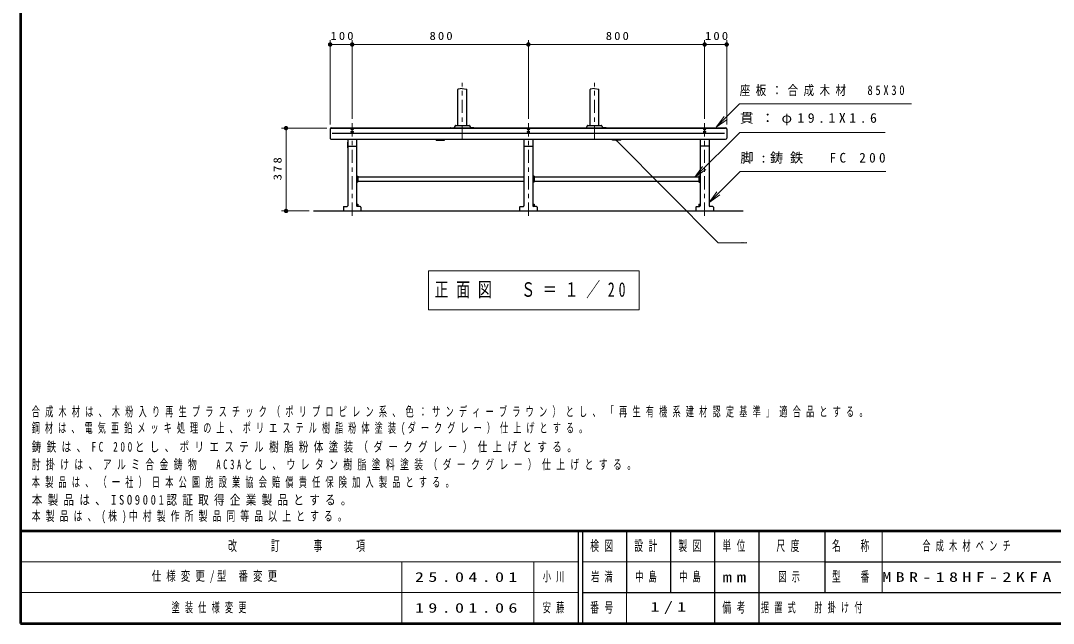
# Model space of a CAD drawing. Units: millimetres on the paper, scale 1:20. Extents: x -365 to 12, y -47 to 257.
# Drawn here: x -365 to -130.6, y 0 to 136.8 of the extents above; entities that cross this region are included whole.
import ezdxf

# ---------------------------------------------------------------- set-up
doc = ezdxf.new("R2010")
doc.units = ezdxf.units.MM
doc.linetypes.add('USER2', pattern=[6, 3, -1, 1, -1])
doc.layers.add('LY_1', color=7, linetype='Continuous', lineweight=25)
doc.layers.add('LY_2', color=7, linetype='Continuous', lineweight=13)
doc.styles.add('ＭＳ ゴシック', font='')
doc.styles.get('ＭＳ ゴシック').set_extended_font_data('MS Gothic')

# ---------------------------------------------------------------- blocks, each defined once
blk = doc.blocks.new('filled_dot')
at = {"color": 0, "linetype": 'Continuous', "lineweight": -2, "const_width": 1.25}
blk.add_lwpolyline([(-0.625, 0, 1), (0.625, 0, 1)], format="xyb", close=True, dxfattribs=at)

msp = doc.modelspace()

# ---------------------------------------------------------------- linework, layer by layer
at = {"layer": 'LY_1', "lineweight": 13}
for p, q in [((-294.767, 113.25), (-294.767, 132.389)), ((-294.767, 131.389), (-289.767, 131.389)), ((-289.767, 114.5), (-289.767, 132.389)), ((-289.767, 131.389), (-249.767, 131.389)), ((-249.767, 114.5), (-249.767, 132.389)), ((-249.767, 131.389), (-209.767, 131.389)), ((-209.767, 114.5), (-209.767, 132.389)), ((-209.767, 131.389), (-204.767, 131.389)), ((-204.767, 113.25), (-204.767, 132.389)), ((-207.132, 112.586), (-205.364, 115.06)), ((-207.132, 112.586), (-205.011, 114.707)), ((-204.657, 114.353), (-207.132, 112.586)), ((-295.517, 112.399), (-305.767, 112.399)), ((-304.767, 93.603), (-304.767, 112.399)), ((-211.99, 101.243), (-210.223, 103.718)), ((-211.99, 101.243), (-209.869, 103.364)), ((-209.516, 103.011), (-211.99, 101.243)), ((-208.767, 95.493), (-207, 97.967)), ((-208.767, 95.493), (-206.646, 97.614)), ((-206.292, 97.26), (-208.767, 95.493)), ((-299.517, 93.603), (-305.767, 93.603)), ((-272.452, 79.983), (-272.452, 71.183)), ((-224.652, 79.983), (-272.452, 79.983)), ((-224.652, 71.183), (-224.652, 79.983)), ((-272.452, 71.183), (-224.652, 71.183))]:
    msp.add_line(p, q, dxfattribs=at)
at = {"layer": 'LY_1', "linetype": 'USER2', "lineweight": 13}
for p, q in [((-264.767, 109.846), (-264.767, 122.7)), ((-234.767, 109.846), (-234.767, 122.7)), ((-289.767, 113.5), (-289.767, 92.103)), ((-249.767, 113.5), (-249.767, 92.103)), ((-209.767, 113.5), (-209.767, 92.103))]:
    msp.add_line(p, q, dxfattribs=at)
at = {"layer": 'LY_1'}
for p, q in [((-265.767, 113.001), (-265.767, 121.196)), ((-264.767, 121.389), (-265.725, 121.245)), ((-264.767, 121.389), (-263.81, 121.245)), ((-263.767, 113.001), (-263.767, 121.196)), ((-235.767, 113.001), (-235.767, 121.196)), ((-234.767, 121.389), (-235.725, 121.245)), ((-234.767, 121.389), (-233.81, 121.245)), ((-233.767, 113.001), (-233.767, 121.196)), ((-267.41, 112.501), (-266.616, 112.501)), ((-266.407, 112.941), (-266.593, 112.516)), ((-266.315, 113.001), (-264.767, 113.001)), ((-264.767, 113.001), (-263.22, 113.001)), ((-263.128, 112.941), (-262.942, 112.516)), ((-262.124, 112.501), (-262.919, 112.501)), ((-237.41, 112.501), (-236.616, 112.501)), ((-236.407, 112.941), (-236.593, 112.516)), ((-236.315, 113.001), (-234.767, 113.001)), ((-234.767, 113.001), (-233.22, 113.001)), ((-233.128, 112.941), (-232.942, 112.516)), ((-232.124, 112.501), (-232.919, 112.501)), ((-294.267, 111.259), (-205.267, 111.259)), ((-270.717, 109.64), (-270.717, 109.865)), ((-270.717, 109.64), (-268.817, 109.64)), ((-268.817, 109.64), (-268.817, 109.865)), ((-230.717, 109.64), (-230.717, 109.865)), ((-228.817, 109.64), (-230.717, 109.64)), ((-229.85, 109.641), (-229.745, 109.535)), ((-229.85, 109.641), (-229.727, 109.553)), ((-229.762, 109.517), (-229.85, 109.641)), ((-228.817, 109.64), (-228.817, 109.865)), ((-288.767, 95.178), (-288.469, 95.178)), ((-288.469, 95.178), (-288.469, 94.631)), ((-248.767, 95.178), (-248.469, 95.178)), ((-248.469, 95.178), (-248.469, 94.631)), ((-211.066, 95.178), (-210.767, 95.178)), ((-211.066, 95.178), (-211.066, 94.631))]:
    msp.add_line(p, q, dxfattribs=at)
at = {"layer": 'LY_1', "color": 4}
for p, q in [((-294.517, 112.5), (-205.017, 112.5)), ((-294.767, 112.25), (-294.767, 110.115)), ((-294.517, 112.399), (-205.017, 112.399)), ((-204.767, 112.25), (-204.767, 110.115)), ((-294.517, 109.865), (-205.017, 109.865)), ((-290.817, 109.228), (-290.767, 109.253)), ((-290.817, 109.228), (-290.817, 107.978)), ((-290.817, 107.978), (-290.767, 107.953)), ((-290.767, 109.865), (-290.767, 94.787)), ((-290.692, 108.278), (-288.842, 108.278)), ((-288.767, 109.865), (-288.767, 94.787)), ((-250.817, 109.228), (-250.767, 109.253)), ((-250.817, 109.228), (-250.817, 107.978)), ((-250.817, 107.978), (-250.767, 107.953)), ((-250.767, 109.865), (-250.767, 94.787)), ((-250.692, 108.278), (-248.842, 108.278)), ((-248.767, 109.865), (-248.767, 94.787)), ((-210.767, 109.865), (-210.767, 94.787)), ((-208.842, 108.278), (-210.692, 108.278)), ((-208.767, 109.865), (-208.767, 94.787)), ((-208.717, 109.228), (-208.767, 109.253)), ((-208.717, 107.978), (-208.767, 107.953)), ((-208.717, 109.228), (-208.717, 107.978)), ((-288.767, 101.56), (-288.512, 101.533)), ((-288.467, 101.483), (-288.467, 100.223)), ((-288.467, 101.331), (-250.767, 101.331)), ((-248.767, 101.56), (-248.512, 101.533)), ((-248.467, 101.483), (-248.467, 100.223)), ((-248.467, 101.331), (-211.067, 101.331)), ((-211.067, 101.483), (-211.067, 100.223)), ((-210.767, 101.56), (-211.023, 101.533)), ((-288.512, 100.173), (-288.767, 100.147)), ((-288.467, 100.376), (-250.767, 100.376)), ((-248.512, 100.173), (-248.767, 100.147)), ((-248.467, 100.376), (-211.067, 100.376)), ((-211.023, 100.173), (-210.767, 100.147)), ((-291.767, 94.459), (-291.767, 93.603)), ((-291.623, 94.609), (-290.911, 94.637)), ((-287.911, 94.609), (-288.623, 94.637)), ((-287.767, 94.459), (-287.767, 93.603)), ((-251.767, 94.459), (-251.767, 93.603)), ((-251.623, 94.609), (-250.911, 94.637)), ((-247.911, 94.609), (-248.623, 94.637)), ((-247.767, 94.459), (-247.767, 93.603)), ((-211.767, 94.459), (-211.767, 93.603)), ((-211.623, 94.609), (-210.911, 94.637)), ((-207.911, 94.609), (-208.623, 94.637)), ((-207.767, 94.459), (-207.767, 93.603)), ((-298.517, 93.603), (-201.017, 93.603))]:
    msp.add_line(p, q, dxfattribs=at)
at = {"layer": 'LY_1', "lineweight": 13}
for points in [[(-207.132, 112.586), (-201.829, 117.889), (-162.808, 117.889)], [(-211.99, 101.243), (-201.808, 111.425), (-168.763, 111.425)], [(-229.85, 109.641), (-206.716, 86.403), (-200.196, 86.403)], [(-208.767, 95.493), (-201.696, 102.564), (-168.659, 102.564)]]:
    msp.add_lwpolyline(points, dxfattribs=at)
at = {"layer": 'LY_1', "color": 4}
for points in [[(-289.467, 112.227), (-289.469, 112.235), (-289.472, 112.243), (-289.478, 112.25), (-289.485, 112.258), (-289.495, 112.265), (-289.508, 112.272), (-289.522, 112.278), (-289.538, 112.284), (-289.555, 112.29), (-289.575, 112.295), (-289.595, 112.3), (-289.617, 112.304), (-289.641, 112.308), (-289.665, 112.311), (-289.69, 112.313), (-289.715, 112.315), (-289.741, 112.316), (-289.767, 112.316), (-289.794, 112.316), (-289.819, 112.315), (-289.845, 112.313), (-289.87, 112.311), (-289.894, 112.308), (-289.917, 112.304), (-289.939, 112.3), (-289.96, 112.295), (-289.979, 112.29), (-289.997, 112.284), (-290.013, 112.278), (-290.027, 112.272), (-290.039, 112.265), (-290.049, 112.258), (-290.057, 112.25), (-290.063, 112.243), (-290.066, 112.235), (-290.067, 112.227), (-290.066, 112.219), (-290.063, 112.211), (-290.057, 112.204), (-290.049, 112.196), (-290.039, 112.189), (-290.027, 112.182), (-290.013, 112.176), (-289.997, 112.17), (-289.979, 112.164), (-289.96, 112.159), (-289.939, 112.154), (-289.917, 112.15), (-289.894, 112.146), (-289.87, 112.143), (-289.845, 112.141), (-289.819, 112.139), (-289.794, 112.138), (-289.767, 112.138), (-289.741, 112.138), (-289.715, 112.139), (-289.69, 112.141), (-289.665, 112.143), (-289.641, 112.146), (-289.617, 112.15), (-289.595, 112.154), (-289.575, 112.159), (-289.555, 112.164), (-289.538, 112.17), (-289.522, 112.176), (-289.508, 112.182), (-289.495, 112.189), (-289.485, 112.196), (-289.478, 112.204), (-289.472, 112.211), (-289.469, 112.219)], [(-289.467, 111.557), (-289.469, 111.565), (-289.472, 111.572), (-289.478, 111.58), (-289.485, 111.588), (-289.495, 111.595), (-289.508, 111.602), (-289.522, 111.608), (-289.538, 111.614), (-289.555, 111.62), (-289.575, 111.625), (-289.595, 111.63), (-289.617, 111.634), (-289.641, 111.638), (-289.665, 111.641), (-289.69, 111.643), (-289.715, 111.645), (-289.741, 111.646), (-289.767, 111.646), (-289.794, 111.646), (-289.819, 111.645), (-289.845, 111.643), (-289.87, 111.641), (-289.894, 111.638), (-289.917, 111.634), (-289.939, 111.63), (-289.96, 111.625), (-289.979, 111.62), (-289.997, 111.614), (-290.013, 111.608), (-290.027, 111.602), (-290.039, 111.595), (-290.049, 111.588), (-290.057, 111.58), (-290.063, 111.572), (-290.066, 111.565), (-290.067, 111.557), (-290.066, 111.549), (-290.063, 111.541), (-290.057, 111.534), (-290.049, 111.526), (-290.039, 111.519), (-290.027, 111.512), (-290.013, 111.506), (-289.997, 111.5), (-289.979, 111.494), (-289.96, 111.489), (-289.939, 111.484), (-289.917, 111.48), (-289.894, 111.476), (-289.87, 111.473), (-289.845, 111.471), (-289.819, 111.469), (-289.794, 111.468), (-289.767, 111.468), (-289.741, 111.468), (-289.715, 111.469), (-289.69, 111.471), (-289.665, 111.473), (-289.641, 111.476), (-289.617, 111.48), (-289.595, 111.484), (-289.575, 111.489), (-289.555, 111.494), (-289.538, 111.5), (-289.522, 111.506), (-289.508, 111.512), (-289.495, 111.519), (-289.485, 111.526), (-289.478, 111.534), (-289.472, 111.541), (-289.469, 111.549)], [(-249.467, 112.227), (-249.469, 112.235), (-249.472, 112.243), (-249.478, 112.25), (-249.485, 112.258), (-249.495, 112.265), (-249.508, 112.272), (-249.522, 112.278), (-249.538, 112.284), (-249.555, 112.29), (-249.575, 112.295), (-249.595, 112.3), (-249.617, 112.304), (-249.641, 112.308), (-249.665, 112.311), (-249.69, 112.313), (-249.715, 112.315), (-249.741, 112.316), (-249.767, 112.316), (-249.794, 112.316), (-249.819, 112.315), (-249.845, 112.313), (-249.87, 112.311), (-249.894, 112.308), (-249.917, 112.304), (-249.939, 112.3), (-249.96, 112.295), (-249.98, 112.29), (-249.997, 112.284), (-250.013, 112.278), (-250.027, 112.272), (-250.039, 112.265), (-250.049, 112.258), (-250.057, 112.25), (-250.063, 112.243), (-250.066, 112.235), (-250.067, 112.227), (-250.066, 112.219), (-250.063, 112.211), (-250.057, 112.204), (-250.049, 112.196), (-250.039, 112.189), (-250.027, 112.182), (-250.013, 112.176), (-249.997, 112.17), (-249.98, 112.164), (-249.96, 112.159), (-249.939, 112.154), (-249.917, 112.15), (-249.894, 112.146), (-249.87, 112.143), (-249.845, 112.141), (-249.819, 112.139), (-249.794, 112.138), (-249.767, 112.138), (-249.741, 112.138), (-249.715, 112.139), (-249.69, 112.141), (-249.665, 112.143), (-249.641, 112.146), (-249.617, 112.15), (-249.595, 112.154), (-249.575, 112.159), (-249.555, 112.164), (-249.538, 112.17), (-249.522, 112.176), (-249.508, 112.182), (-249.495, 112.189), (-249.485, 112.196), (-249.478, 112.204), (-249.472, 112.211), (-249.469, 112.219)], [(-249.467, 111.557), (-249.469, 111.565), (-249.472, 111.572), (-249.478, 111.58), (-249.485, 111.588), (-249.495, 111.595), (-249.508, 111.602), (-249.522, 111.608), (-249.538, 111.614), (-249.555, 111.62), (-249.575, 111.625), (-249.595, 111.63), (-249.617, 111.634), (-249.641, 111.638), (-249.665, 111.641), (-249.69, 111.643), (-249.715, 111.645), (-249.741, 111.646), (-249.767, 111.646), (-249.794, 111.646), (-249.819, 111.645), (-249.845, 111.643), (-249.87, 111.641), (-249.894, 111.638), (-249.917, 111.634), (-249.939, 111.63), (-249.96, 111.625), (-249.98, 111.62), (-249.997, 111.614), (-250.013, 111.608), (-250.027, 111.602), (-250.039, 111.595), (-250.049, 111.588), (-250.057, 111.58), (-250.063, 111.572), (-250.066, 111.565), (-250.067, 111.557), (-250.066, 111.549), (-250.063, 111.541), (-250.057, 111.534), (-250.049, 111.526), (-250.039, 111.519), (-250.027, 111.512), (-250.013, 111.506), (-249.997, 111.5), (-249.98, 111.494), (-249.96, 111.489), (-249.939, 111.484), (-249.917, 111.48), (-249.894, 111.476), (-249.87, 111.473), (-249.845, 111.471), (-249.819, 111.469), (-249.794, 111.468), (-249.767, 111.468), (-249.741, 111.468), (-249.715, 111.469), (-249.69, 111.471), (-249.665, 111.473), (-249.641, 111.476), (-249.617, 111.48), (-249.595, 111.484), (-249.575, 111.489), (-249.555, 111.494), (-249.538, 111.5), (-249.522, 111.506), (-249.508, 111.512), (-249.495, 111.519), (-249.485, 111.526), (-249.478, 111.534), (-249.472, 111.541), (-249.469, 111.549)], [(-209.467, 112.227), (-209.469, 112.235), (-209.472, 112.243), (-209.478, 112.25), (-209.485, 112.258), (-209.495, 112.265), (-209.508, 112.272), (-209.522, 112.278), (-209.538, 112.284), (-209.555, 112.29), (-209.575, 112.295), (-209.595, 112.3), (-209.617, 112.304), (-209.641, 112.308), (-209.665, 112.311), (-209.69, 112.313), (-209.715, 112.315), (-209.741, 112.316), (-209.767, 112.316), (-209.794, 112.316), (-209.819, 112.315), (-209.845, 112.313), (-209.87, 112.311), (-209.894, 112.308), (-209.917, 112.304), (-209.939, 112.3), (-209.96, 112.295), (-209.979, 112.29), (-209.997, 112.284), (-210.013, 112.278), (-210.027, 112.272), (-210.039, 112.265), (-210.049, 112.258), (-210.057, 112.25), (-210.063, 112.243), (-210.066, 112.235), (-210.067, 112.227), (-210.066, 112.219), (-210.063, 112.211), (-210.057, 112.204), (-210.049, 112.196), (-210.039, 112.189), (-210.027, 112.182), (-210.013, 112.176), (-209.997, 112.17), (-209.979, 112.164), (-209.96, 112.159), (-209.939, 112.154), (-209.917, 112.15), (-209.894, 112.146), (-209.87, 112.143), (-209.845, 112.141), (-209.819, 112.139), (-209.794, 112.138), (-209.767, 112.138), (-209.741, 112.138), (-209.715, 112.139), (-209.69, 112.141), (-209.665, 112.143), (-209.641, 112.146), (-209.617, 112.15), (-209.595, 112.154), (-209.575, 112.159), (-209.555, 112.164), (-209.538, 112.17), (-209.522, 112.176), (-209.508, 112.182), (-209.495, 112.189), (-209.485, 112.196), (-209.478, 112.204), (-209.472, 112.211), (-209.469, 112.219)], [(-209.467, 111.557), (-209.469, 111.565), (-209.472, 111.572), (-209.478, 111.58), (-209.485, 111.588), (-209.495, 111.595), (-209.508, 111.602), (-209.522, 111.608), (-209.538, 111.614), (-209.555, 111.62), (-209.575, 111.625), (-209.595, 111.63), (-209.617, 111.634), (-209.641, 111.638), (-209.665, 111.641), (-209.69, 111.643), (-209.715, 111.645), (-209.741, 111.646), (-209.767, 111.646), (-209.794, 111.646), (-209.819, 111.645), (-209.845, 111.643), (-209.87, 111.641), (-209.894, 111.638), (-209.917, 111.634), (-209.939, 111.63), (-209.96, 111.625), (-209.979, 111.62), (-209.997, 111.614), (-210.013, 111.608), (-210.027, 111.602), (-210.039, 111.595), (-210.049, 111.588), (-210.057, 111.58), (-210.063, 111.572), (-210.066, 111.565), (-210.067, 111.557), (-210.066, 111.549), (-210.063, 111.541), (-210.057, 111.534), (-210.049, 111.526), (-210.039, 111.519), (-210.027, 111.512), (-210.013, 111.506), (-209.997, 111.5), (-209.979, 111.494), (-209.96, 111.489), (-209.939, 111.484), (-209.917, 111.48), (-209.894, 111.476), (-209.87, 111.473), (-209.845, 111.471), (-209.819, 111.469), (-209.794, 111.468), (-209.767, 111.468), (-209.741, 111.468), (-209.715, 111.469), (-209.69, 111.471), (-209.665, 111.473), (-209.641, 111.476), (-209.617, 111.48), (-209.595, 111.484), (-209.575, 111.489), (-209.555, 111.494), (-209.538, 111.5), (-209.522, 111.506), (-209.508, 111.512), (-209.495, 111.519), (-209.485, 111.526), (-209.478, 111.534), (-209.472, 111.541), (-209.469, 111.549)]]:
    msp.add_lwpolyline(points, close=True, dxfattribs=at)
at = {"layer": 'LY_1'}
for centre, radius, start, end in [((-265.717, 121.196), 0.05, 98.53077, 180), ((-263.817, 121.196), 0.05, 0, 81.46923), ((-235.717, 121.196), 0.05, 98.53077, 180), ((-233.817, 121.196), 0.05, 0, 81.46923), ((-267.41, 112.401), 0.1, 82.07609, 97.92391), ((-266.616, 112.526), 0.025, 270, 336.37062), ((-266.315, 112.901), 0.1, 90, 156.37062), ((-263.22, 112.901), 0.1, 23.62938, 90), ((-262.919, 112.526), 0.025, 203.62938, 270), ((-237.41, 112.401), 0.1, 82.07609, 97.92391), ((-236.616, 112.526), 0.025, 270, 336.37062), ((-236.315, 112.901), 0.1, 90, 156.37062), ((-233.22, 112.901), 0.1, 23.62938, 90), ((-232.919, 112.526), 0.025, 203.62938, 270)]:
    msp.add_arc(centre, radius, start, end, dxfattribs=at)
at = {"layer": 'LY_1', "color": 4}
for centre, radius, start, end in [((-294.517, 112.25), 0.25, 89.99998, 179.99996), ((-205.017, 112.25), 0.25, 0, 89.99998), ((-294.517, 112.149), 0.25, 89.99998, 179.99996), ((-205.017, 112.149), 0.25, 0, 89.99998), ((-294.517, 110.115), 0.25, 179.99998, 270.00002), ((-290.692, 108.353), 0.075, 179.99998, 270.00002), ((-288.842, 108.353), 0.075, 270.00002, 0), ((-250.692, 108.353), 0.075, 179.99998, 270.00002), ((-248.842, 108.353), 0.075, 270.00002, 0), ((-210.692, 108.353), 0.075, 179.99996, 269.99995), ((-208.842, 108.353), 0.075, 269.99996, 0), ((-205.017, 110.115), 0.25, 270.00002, 0), ((-288.517, 101.483), 0.05, 0, 83.99155), ((-248.517, 101.483), 0.05, 0, 83.99155), ((-211.017, 101.483), 0.05, 96.00842, 179.99996), ((-288.517, 100.223), 0.05, 276.00845, 0), ((-248.517, 100.223), 0.05, 276.00845, 0), ((-211.017, 100.223), 0.05, 179.99996, 263.99151), ((-291.617, 94.459), 0.15, 92.29005, 179.99996), ((-290.917, 94.787), 0.15, 272.29, 0), ((-288.617, 94.787), 0.15, 179.99996, 267.70997), ((-287.917, 94.459), 0.15, 0, 87.70991), ((-251.617, 94.459), 0.15, 92.29005, 179.99996), ((-250.917, 94.787), 0.15, 272.29, 0), ((-248.617, 94.787), 0.15, 179.99996, 267.70997), ((-247.917, 94.459), 0.15, 0, 87.70991), ((-211.617, 94.459), 0.15, 92.29005, 179.99996), ((-210.917, 94.787), 0.15, 272.28999, 0), ((-208.617, 94.787), 0.15, 179.99996, 267.70997), ((-207.917, 94.459), 0.15, 0, 87.70991)]:
    msp.add_arc(centre, radius, start, end, dxfattribs=at)
at = {"layer": 'LY_2', "lineweight": 50}
for p, q in [((-365, 257), (-365, 0)), ((-365, 21), (0, 21)), ((-365, 0), (0, 0))]:
    msp.add_line(p, q, dxfattribs=at)
at = {"layer": 'LY_2', "color": 211, "lineweight": 25}
for p, q in [((-238.5, 21), (-238.5, 0)), ((-237.5, 21), (-237.5, 0)), ((-227.5, 21), (-227.5, 7)), ((-217.5, 21), (-217.5, 7)), ((-207.5, 21), (-207.5, 0)), ((-197.5, 21), (-197.5, 7)), ((-182.5, 21), (-182.5, 7)), ((-182.5, 14), (-70, 14)), ((-237.5, 7), (0, 7))]:
    msp.add_line(p, q, dxfattribs=at)
at = {"layer": 'LY_2'}
for p, q in [((-169.5, 21), (-169.5, 7)), ((-365, 14), (-238.5, 14)), ((-278.5, 14), (-278.5, 0)), ((-248.5, 14), (-248.5, 0)), ((-237.5, 14), (-182.5, 14)), ((-365, 7), (-238.5, 7)), ((-227.5, 7), (-227.5, 0))]:
    msp.add_line(p, q, dxfattribs=at)
at = {"layer": 'LY_2', "lineweight": 25}
msp.add_line((-197.5, 7), (-197.5, 0), dxfattribs=at)

# ---------------------------------------------------------------- block references
at = {"layer": 'LY_1', "lineweight": 13, "xscale": 0.4, "yscale": 0.4}
for p in [(-294.767, 131.389), (-209.767, 131.389)]:
    msp.add_blockref('filled_dot', p, dxfattribs=at)
for p, rotation in [((-289.767, 131.389), 180), ((-249.767, 131.389), 180), ((-209.767, 131.389), 180), ((-204.767, 131.389), 180), ((-304.767, 112.399), 270), ((-304.767, 93.603), 90)]:
    msp.add_blockref('filled_dot', p, dxfattribs=dict(at, rotation=rotation))

# ---------------------------------------------------------------- texts
at = {"layer": 'LY_1', "style": 'ＭＳ ゴシック'}
for s, insert, char_height, attachment_point in [('\\T1.33;\\W1.15;100', (-291.839, 132.389), 1.833, 8), ('\\T1.33;\\W1.15;800', (-269.351, 132.389), 1.833, 8), ('\\T1.33;\\W1.15;800', (-229.351, 132.389), 1.833, 8), ('\\T1.33;\\W1.15;100', (-206.839, 132.389), 1.833, 8), ('\\T1.51;\\W0.8;座板：合成木材\u300085X30', (-201.808, 120.889), 2.199, 4), ('\\T1.5;\\W1.05;貫：φ19.1X1.6', (-201.763, 114.425), 2.199, 4), ('\\T1.5;脚:鋳鉄\u3000FC\\~200', (-201.659, 105.564), 2.199, 4), ('\\T1.5;\\W1.2;PL-4.5X38ｗ', (-201.696, 86.536), 0.11, 4), ('\\T1.56;\\W0.7;正面図\u3000Ｓ＝１／20', (-271.052, 75.583), 3.299, 4), ('\\T1.64;\\W0.6;合成木材は、木粉入り再生プラスチック（ポリプロピレン系、色：サンディーブラウン）とし、「再生有機系建材認定基準」適合品とする。', (-362.472, 46.696), 2.199, 7), ('\\T1.62;\\W0.6;鋼材は、電気亜鉛メッキ処理の上、ポリエステル樹脂粉体塗装(ダークグレー）仕上げとする。', (-362.472, 42.696), 2.199, 7), ('\\T1.57;\\W0.7;鋳鉄は、FC\\~200とし、ポリエステル樹脂粉体塗装（ダークグレー）仕上げとする。', (-362.472, 38.696), 2.199, 7), ('\\T1.61;\\W0.65;肘掛けは、アルミ合金鋳物\u3000AC3Aとし、ウレタン樹脂塗料塗装（ダークグレー）仕上げとする。', (-362.472, 34.696), 2.199, 7), ('\\T1.64;\\W0.6;本製品は、（一社）日本公園施設業協会賠償責任保険加入製品とする。', (-362.472, 30.696), 2.199, 7), ('\\T1.5;\\W0.8;本製品は、ISO9001認証取得企業製品とする。', (-362.472, 26.696), 2.199, 7), ('\\T1.58;\\W0.65;本製品は、(株)中村製作所製品同等品以上とする。', (-362.472, 22.696), 2.199, 7), ('\\T1.64;\\W0.6;合成木材ベンチ', (-149.75, 17.5), 2.199, 5), ('\\T1.53;\\W0.7;仕様変更/型\\~番変更', (-335.25, 10.5), 2.199, 4), ('\\T1.64;\\W0.6;小川', (-246.5, 10.5), 2.199, 4), ('\\T1.64;\\W0.6;岩満', (-232.5, 10.5), 2.199, 5), ('\\T1.64;\\W0.6;中島', (-225.5, 10.5), 2.199, 4), ('\\T1.64;\\W0.6;中島', (-212.5, 10.5), 2.199, 5), ('\\T1.64;\\W0.6;図示', (-190, 10.5), 2.199, 5), ('\\T1.5;\\W1.35;25.04.01', (-275.5, 10.5), 2.199, 4), ('\\T1.5;\\W1.35;MBR-18HF-2KFA', (-149.75, 10.5), 2.199, 5), ('\\T1.64;\\W0.6;塗装仕様変更', (-330.75, 3.5), 2.199, 4), ('\\T1.64;\\W0.6;安藤', (-246.5, 3.5), 2.199, 4), ('\\T1.5;\\W1.35;1/1', (-217.5, 3.5), 2.199, 5), ('\\T1.64;\\W0.6;据置式\u3000肘掛け付', (-197, 3.5), 2.199, 4), ('\\T1.5;\\W1.35;19.01.06', (-275.5, 3.5), 2.199, 4)]:
    msp.add_mtext(s, dxfattribs=dict(at, insert=insert, char_height=char_height, attachment_point=attachment_point))
at = {"layer": 'LY_1', "insert": (-305.767, 103.418), "char_height": 1.833, "attachment_point": 8, "rotation": 90, "style": 'ＭＳ ゴシック'}
msp.add_mtext('\\T1.33;\\W1.15;378', dxfattribs=at)
at = {"layer": 'LY_2', "color": 4, "char_height": 2.346, "attachment_point": 5, "style": 'ＭＳ ゴシック'}
for s, insert in [('\\T1.64;\\W0.6;改\u3000\u3000訂\u3000\u3000事\u3000\u3000項', (-301.75, 17.5)), ('\\T1.64;\\W0.6;検図', (-232.5, 17.5)), ('\\T1.64;\\W0.6;設計', (-222.5, 17.5)), ('\\T1.64;\\W0.6;製図', (-212.5, 17.5)), ('\\T1.64;\\W0.6;単位', (-202.5, 17.5)), ('\\T1.64;\\W0.6;尺度', (-190.25, 17.5)), ('\\T1.64;\\W0.6;名\u3000称', (-176, 17.5)), ('\\T1.64;\\W0.6;型\u3000番', (-176, 10.5)), ('\\T1.5;\\W1.35;mm', (-202.5, 10.5)), ('\\T1.64;\\W0.6;番号', (-232.5, 3.5)), ('\\T1.64;\\W0.6;備考', (-202.5, 3.5))]:
    msp.add_mtext(s, dxfattribs=dict(at, insert=insert))

doc.saveas('drawing.dxf')
